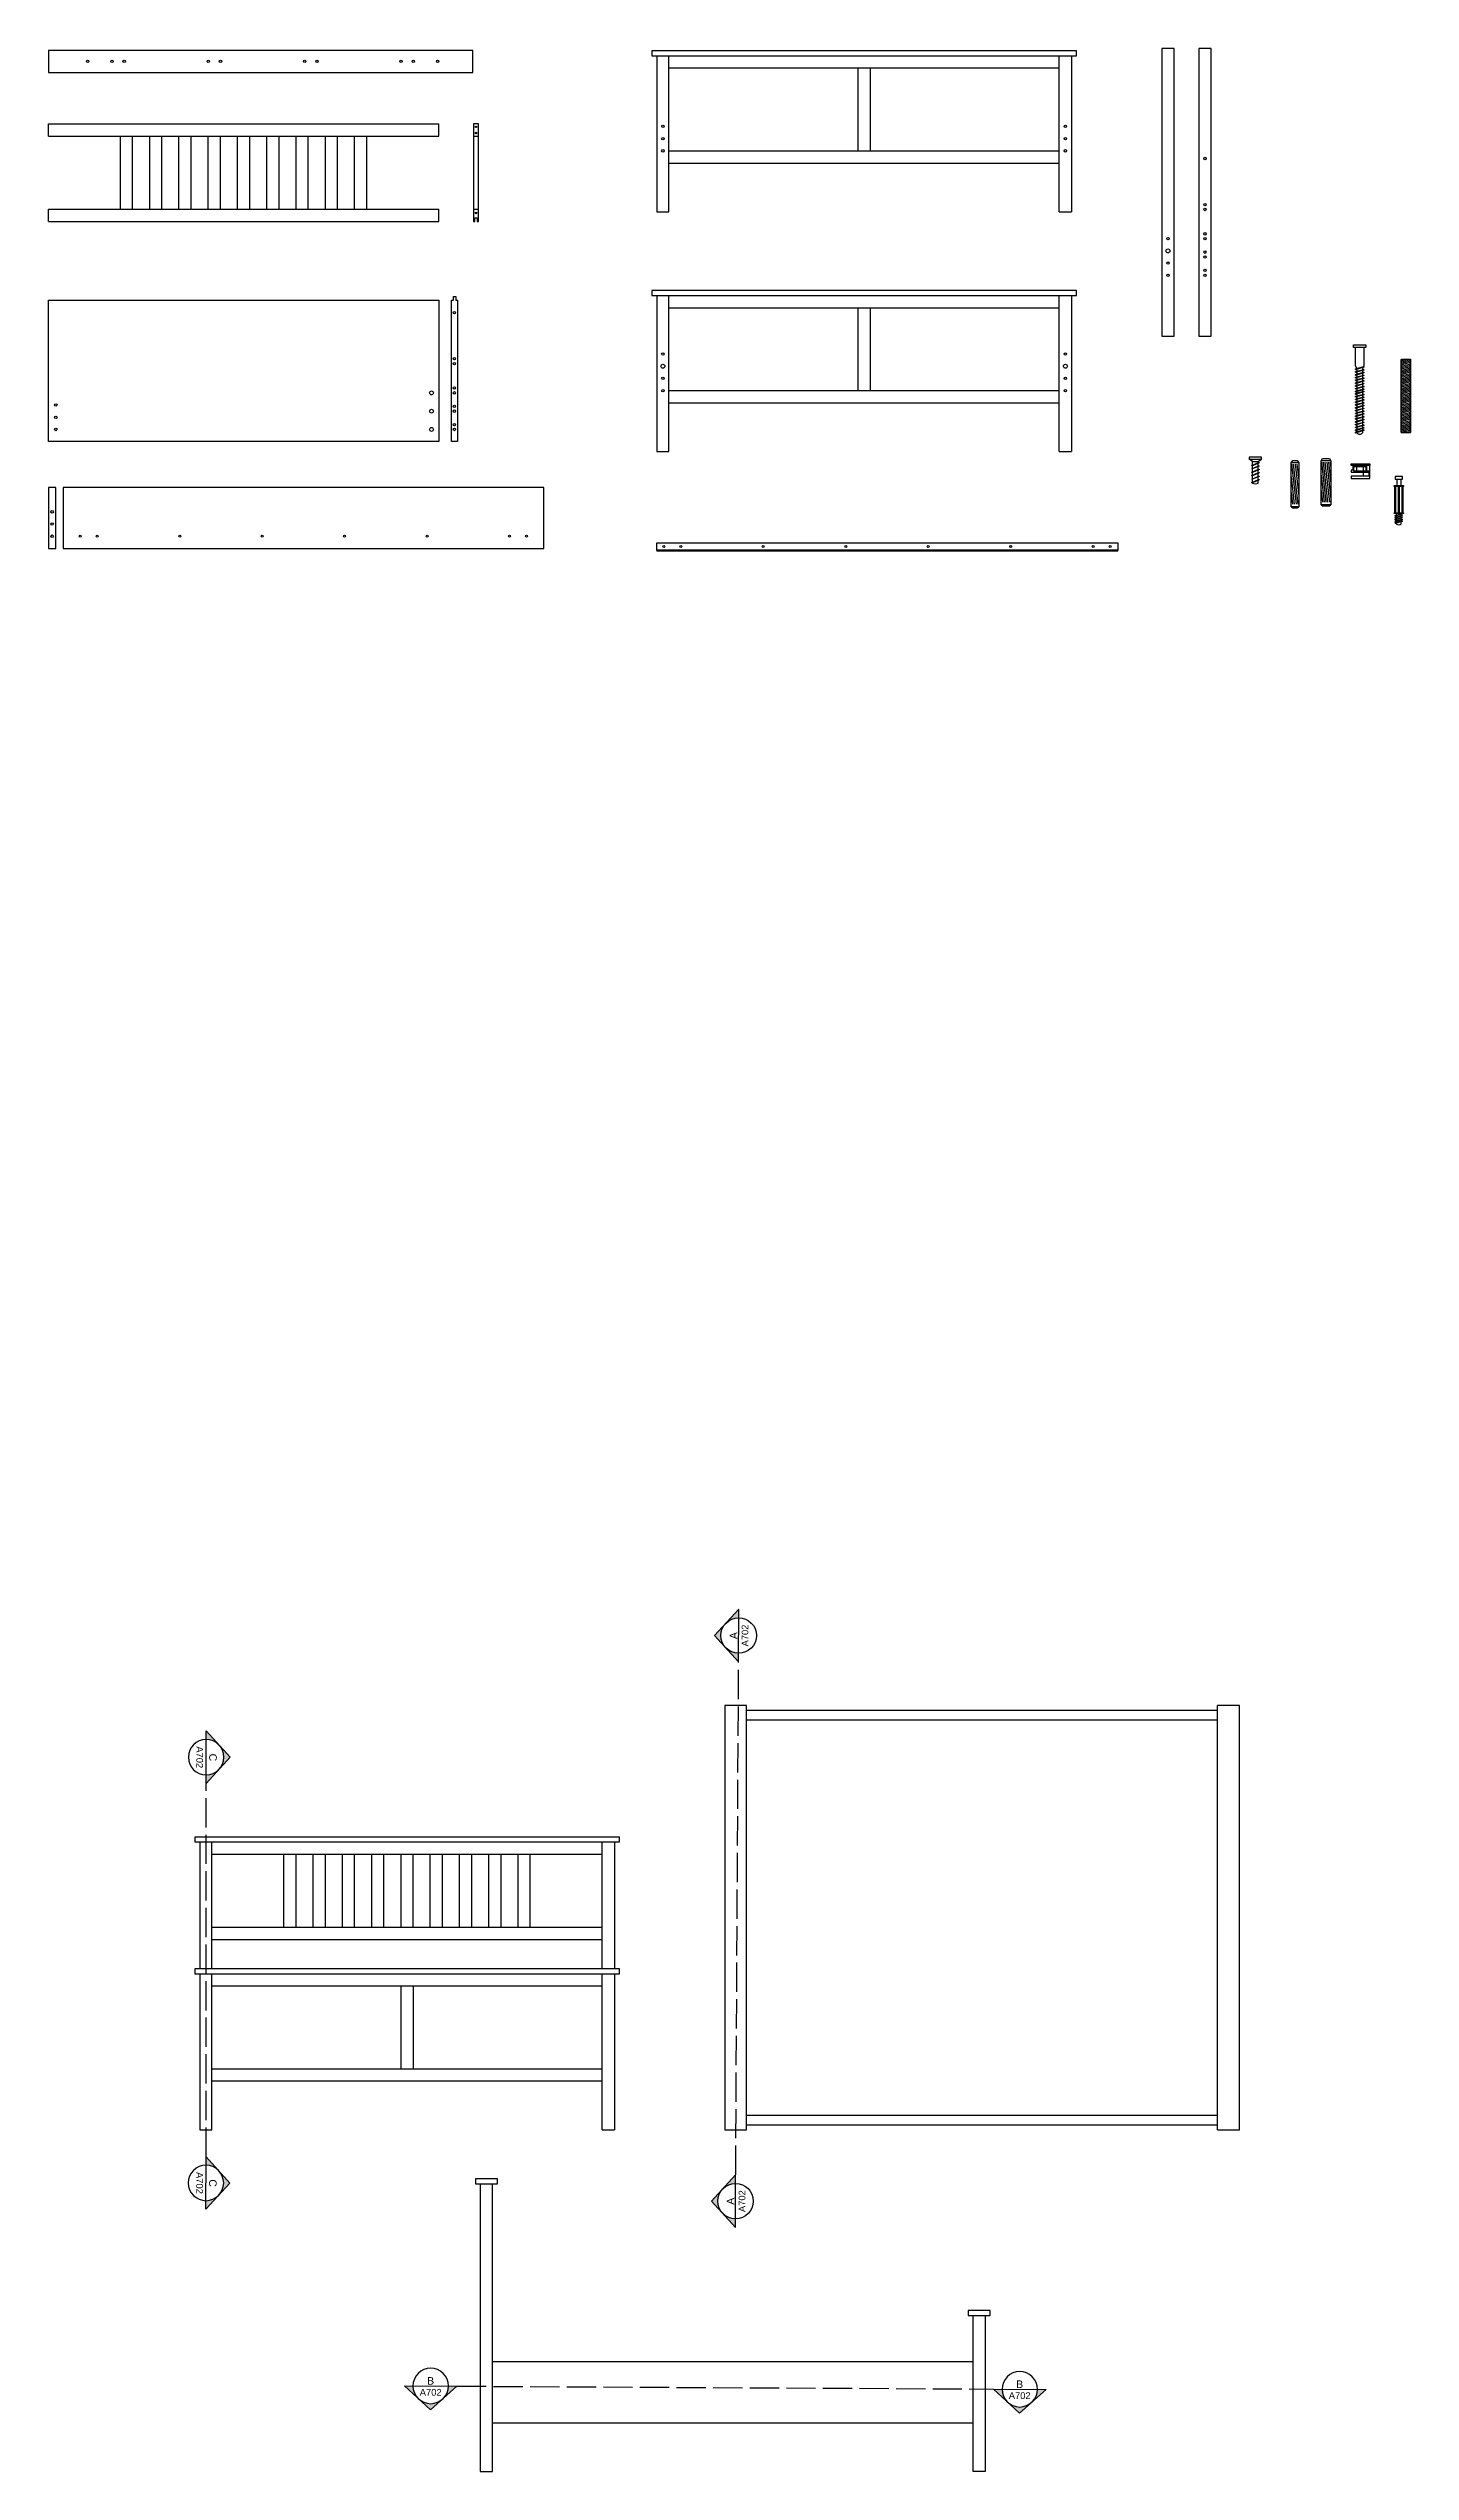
# Model space of a CAD drawing. Header units: inches. Extents: x 15 to 1381, y 53 to 1047.
# Drawn here: x 15 to 573, y 53 to 1047 of the extents above; entities that cross this region are included whole.
import ezdxf

# ---------------------------------------------------------------- set-up
doc = ezdxf.new("R2010")
doc.units = ezdxf.units.IN
doc.header["$MEASUREMENT"] = 0
doc.linetypes.add('ACAD_ISO02W100', pattern=[15, 12, -3])
doc.styles.get("Standard").update_dxf_attribs({"font": 'Arial.ttf'})

# ---------------------------------------------------------------- blocks, each defined once
blk = doc.blocks.new('Sezioni')
h = blk.add_hatch(color=256)
h.dxf.hatch_style = 1
h.paths.add_polyline_path([(52264, 47221), (52418, 47221, -1), (53053, 47221), (53206, 47221), (52735, 47652)])
blk.add_lwpolyline([(52264, 47221), (53206, 47221), (52735, 47652)], close=True)
blk.add_circle((52735, 47221), 318)

msp = doc.modelspace()

# ---------------------------------------------------------------- linework, layer by layer
at = {"color": 1}
for p, q in [((262.51, 1043.83), (436.51, 1043.83)), ((264.51, 1043.83), (264.51, 979.83)), ((269.51, 979.83), (269.51, 1043.83)), ((429.51, 979.83), (429.51, 1043.83)), ((434.51, 1043.83), (434.51, 979.83)), ((15.16, 1036.97), (189.16, 1036.97)), ((269.51, 1038.83), (429.51, 1038.83)), ((347.01, 1004.83), (347.01, 1038.83)), ((352.01, 1038.83), (352.01, 1004.83)), ((15.16, 1015.84), (175.16, 1015.84)), ((15.16, 1010.84), (15.16, 1015.84)), ((175.16, 1010.84), (175.16, 1015.84)), ((189.39, 1015.84), (189.39, 975.84)), ((191.39, 1015.84), (189.39, 1015.84)), ((191.39, 975.84), (191.39, 1015.84)), ((15.16, 1010.84), (175.16, 1010.84)), ((44.66, 980.84), (44.66, 1010.84)), ((49.66, 980.84), (49.66, 1010.84)), ((56.66, 980.84), (56.66, 1010.84)), ((61.66, 980.84), (61.66, 1010.84)), ((68.66, 980.84), (68.66, 1010.84)), ((73.66, 980.84), (73.66, 1010.84)), ((80.66, 980.84), (80.66, 1010.84)), ((85.66, 980.84), (85.66, 1010.84)), ((92.66, 980.84), (92.66, 1010.84)), ((97.66, 980.84), (97.66, 1010.84)), ((104.66, 980.84), (104.66, 1010.84)), ((109.66, 980.84), (109.66, 1010.84)), ((116.66, 980.84), (116.66, 1010.84)), ((121.66, 980.84), (121.66, 1010.84)), ((128.66, 980.84), (128.66, 1010.84)), ((133.66, 980.84), (133.66, 1010.84)), ((140.66, 980.84), (140.66, 1010.84)), ((145.66, 980.84), (145.66, 1010.84)), ((189.39, 1010.84), (191.39, 1010.84)), ((269.51, 1004.83), (429.51, 1004.83)), ((269.51, 999.83), (429.51, 999.83)), ((15.16, 980.84), (175.16, 980.84)), ((15.16, 975.84), (15.16, 980.84)), ((15.16, 975.84), (175.16, 975.84)), ((175.16, 975.84), (175.16, 980.84)), ((189.39, 980.84), (191.39, 980.84)), ((189.39, 975.84), (189.89, 975.84)), ((189.89, 975.84), (189.89, 977.34)), ((189.89, 977.34), (190.89, 977.34)), ((190.89, 977.34), (190.89, 975.84)), ((190.89, 975.84), (191.39, 975.84)), ((264.51, 979.83), (269.51, 979.83)), ((181.13, 943.59), (181.13, 945.09)), ((181.13, 945.09), (182.13, 945.09)), ((182.13, 945.09), (182.13, 943.59)), ((262.51, 945.51), (436.51, 945.51)), ((264.51, 945.51), (264.51, 881.51)), ((269.51, 881.51), (269.51, 945.51)), ((429.51, 881.51), (429.51, 945.51)), ((434.51, 945.51), (434.51, 881.51)), ((180.31, 885.59), (180.31, 943.59)), ((180.31, 943.59), (181.13, 943.59)), ((182.13, 943.59), (182.81, 943.59)), ((182.81, 943.59), (182.81, 885.59)), ((269.51, 940.51), (429.51, 940.51)), ((347.01, 906.51), (347.01, 940.51)), ((352.01, 940.51), (352.01, 906.51)), ((269.51, 906.51), (429.51, 906.51)), ((269.51, 901.51), (429.51, 901.51)), ((182.81, 885.59), (180.31, 885.59)), ((264.51, 881.51), (269.51, 881.51)), ((264.51, 841.14), (264.51, 844.14)), ((264.51, 844.14), (453.46, 844.14)), ((453.46, 841.14), (264.51, 841.14)), ((264.51, 841.14), (264.51, 840.64)), ((453.46, 840.64), (264.51, 840.64)), ((453.46, 844.14), (453.46, 841.14)), ((453.46, 840.64), (453.46, 841.14))]:
    msp.add_line(p, q, dxfattribs=at)
at = {"color": 2}
for p, q in [((550.1, 924.25), (550.1, 925.25)), ((550.1, 925.25), (555.18, 925.25)), ((550.9, 924.25), (550.1, 924.25)), ((550.9, 916.78), (550.9, 924.25)), ((555.18, 924.25), (550.9, 924.25)), ((554.38, 924.25), (554.38, 916.78)), ((555.18, 925.25), (555.18, 924.25)), ((550.9, 919.79), (550.9, 920.04)), ((550.9, 918.65), (550.9, 918.9)), ((550.9, 917.5), (550.9, 917.75)), ((551.46, 915.61), (550.9, 916.78)), ((551.54, 905.1), (551.54, 915.32)), ((554, 916), (553.74, 915.47)), ((553.74, 915.47), (553.74, 905.1)), ((554.38, 916.78), (554.18, 916.35)), ((554.38, 920.94), (554.38, 920.69)), ((554.38, 919.79), (554.38, 919.55)), ((554.38, 918.65), (554.38, 918.4)), ((554.38, 917.5), (554.38, 917.25)), ((569.66, 919.34), (569.85, 919.39)), ((569.66, 918.84), (569.66, 919.34)), ((569.66, 918.84), (569.66, 919.34)), ((569.66, 918.28), (569.66, 918.78)), ((569.66, 917.71), (569.66, 918.21)), ((569.66, 917.71), (569.66, 918.21)), ((569.66, 917.14), (569.66, 917.64)), ((569.66, 916.58), (569.66, 917.08)), ((569.66, 916.58), (569.66, 917.08)), ((569.66, 916.01), (569.66, 916.51)), ((569.66, 915.44), (569.66, 915.94)), ((569.66, 915.44), (569.66, 915.94)), ((569.66, 914.88), (569.66, 915.38)), ((569.66, 914.31), (569.66, 914.81)), ((569.66, 914.31), (569.66, 914.81)), ((569.66, 913.74), (569.66, 914.24)), ((569.85, 919.39), (573.48, 919.39)), ((573.48, 919.39), (573.48, 919.26)), ((573.48, 919.2), (573.48, 918.7)), ((573.48, 918.63), (573.48, 918.13)), ((573.48, 918.06), (573.48, 917.56)), ((573.48, 917.5), (573.48, 917)), ((573.48, 916.93), (573.48, 916.43)), ((573.48, 916.36), (573.48, 915.86)), ((573.48, 915.8), (573.48, 915.3)), ((573.48, 915.23), (573.48, 914.73)), ((573.48, 914.66), (573.48, 914.16)), ((573.48, 914.1), (573.48, 913.6)), ((551.54, 889.26), (551.54, 905.1)), ((553.74, 905.1), (553.74, 889.26)), ((569.66, 913.18), (569.66, 913.68)), ((569.66, 913.18), (569.66, 913.68)), ((569.66, 912.61), (569.66, 913.11)), ((569.66, 912.04), (569.66, 912.54)), ((569.66, 912.04), (569.66, 912.54)), ((569.66, 911.48), (569.66, 911.98)), ((569.66, 910.91), (569.66, 911.41)), ((569.66, 910.91), (569.66, 911.41)), ((569.66, 910.34), (569.66, 910.84)), ((569.66, 909.78), (569.66, 910.28)), ((569.66, 909.78), (569.66, 910.28)), ((569.66, 909.21), (569.66, 909.71)), ((569.66, 908.64), (569.66, 909.14)), ((569.66, 908.64), (569.66, 909.14)), ((569.66, 908.08), (569.66, 908.58)), ((569.66, 907.51), (569.66, 908.01)), ((569.66, 907.51), (569.66, 908.01)), ((569.66, 906.94), (569.66, 907.44)), ((569.66, 906.38), (569.66, 906.88)), ((569.66, 906.38), (569.66, 906.88)), ((569.66, 905.81), (569.66, 906.31)), ((569.66, 905.24), (569.66, 905.74)), ((569.66, 905.24), (569.66, 905.74)), ((569.66, 904.68), (569.66, 905.18)), ((569.66, 904.11), (569.66, 904.61)), ((569.66, 904.11), (569.66, 904.61)), ((569.66, 903.54), (569.66, 904.04)), ((573.48, 913.53), (573.48, 913.03)), ((573.48, 912.96), (573.48, 912.46)), ((573.48, 912.4), (573.48, 911.9)), ((573.48, 911.83), (573.48, 911.33)), ((573.48, 911.26), (573.48, 910.76)), ((573.48, 910.7), (573.48, 910.2)), ((573.48, 910.13), (573.48, 909.63)), ((573.48, 909.56), (573.48, 909.06)), ((573.48, 909), (573.48, 908.5)), ((573.48, 908.43), (573.48, 907.93)), ((573.48, 907.86), (573.48, 907.36)), ((573.48, 907.3), (573.48, 906.8)), ((573.48, 906.73), (573.48, 906.23)), ((573.48, 906.16), (573.48, 905.66)), ((573.48, 905.6), (573.48, 905.1)), ((573.48, 905.03), (573.48, 904.53)), ((573.48, 904.46), (573.48, 903.96)), ((569.66, 902.98), (569.66, 903.48)), ((569.66, 902.98), (569.66, 903.48)), ((569.66, 902.41), (569.66, 902.91)), ((569.66, 901.84), (569.66, 902.34)), ((569.66, 901.84), (569.66, 902.34)), ((569.66, 901.28), (569.66, 901.78)), ((569.66, 900.71), (569.66, 901.21)), ((569.66, 900.71), (569.66, 901.21)), ((569.66, 900.14), (569.66, 900.64)), ((569.66, 899.58), (569.66, 900.08)), ((569.66, 899.58), (569.66, 900.08)), ((569.66, 899.01), (569.66, 899.51)), ((569.66, 898.44), (569.66, 898.94)), ((569.66, 898.44), (569.66, 898.94)), ((569.66, 897.88), (569.66, 898.38)), ((569.66, 897.31), (569.66, 897.81)), ((569.66, 897.31), (569.66, 897.81)), ((569.66, 896.74), (569.66, 897.24)), ((569.66, 896.18), (569.66, 896.68)), ((569.66, 896.18), (569.66, 896.68)), ((569.66, 895.61), (569.66, 896.11)), ((569.66, 895.04), (569.66, 895.54)), ((569.66, 895.04), (569.66, 895.54)), ((569.66, 894.48), (569.66, 894.98)), ((569.66, 893.91), (569.66, 894.41)), ((569.66, 893.91), (569.66, 894.41)), ((573.48, 903.9), (573.48, 903.4)), ((573.48, 903.33), (573.48, 902.83)), ((573.48, 902.76), (573.48, 902.26)), ((573.48, 902.2), (573.48, 901.7)), ((573.48, 901.63), (573.48, 901.13)), ((573.48, 901.06), (573.48, 900.56)), ((573.48, 900.5), (573.48, 900)), ((573.48, 899.93), (573.48, 899.43)), ((573.48, 899.36), (573.48, 898.86)), ((573.48, 898.8), (573.48, 898.3)), ((573.48, 898.23), (573.48, 897.73)), ((573.48, 897.66), (573.48, 897.16)), ((573.48, 897.1), (573.48, 896.6)), ((573.48, 896.53), (573.48, 896.03)), ((573.48, 895.96), (573.48, 895.46)), ((573.48, 895.4), (573.48, 894.9)), ((573.48, 894.83), (573.48, 894.33)), ((573.48, 894.26), (573.48, 893.76)), ((569.66, 893.34), (569.66, 893.84)), ((569.66, 892.78), (569.66, 893.28)), ((569.66, 892.78), (569.66, 893.28)), ((569.66, 892.21), (569.66, 892.71)), ((569.66, 891.64), (569.66, 892.14)), ((569.66, 891.64), (569.66, 892.14)), ((569.66, 891.08), (569.66, 891.58)), ((569.66, 890.51), (569.66, 891.01)), ((569.66, 890.51), (569.66, 891.01)), ((569.66, 889.94), (569.66, 890.44)), ((569.66, 889.38), (569.66, 889.88)), ((569.66, 889.38), (569.66, 889.88)), ((569.66, 889.38), (569.9, 889.38)), ((569.9, 889.38), (573.48, 889.38)), ((573.48, 893.7), (573.48, 893.2)), ((573.48, 893.13), (573.48, 892.63)), ((573.48, 892.56), (573.48, 892.06)), ((573.48, 892), (573.48, 891.5)), ((573.48, 891.43), (573.48, 890.93)), ((573.48, 890.86), (573.48, 890.36)), ((573.48, 890.3), (573.48, 889.8)), ((573.48, 889.73), (573.48, 889.38)), ((508.76, 877.42), (507.3, 878.42)), ((508.76, 868.63), (508.76, 877.42)), ((508.76, 877.42), (511.05, 877.42)), ((511.03, 868.63), (511.05, 877.42)), ((511.05, 877.42), (512.42, 878.42)), ((524.6, 876.88), (525.19, 877.85)), ((524.6, 858.88), (524.6, 876.88)), ((527.64, 876.88), (524.6, 876.88)), ((524.66, 876.97), (524.67, 876.88)), ((525.19, 877.85), (527.06, 877.85)), ((527.06, 877.85), (527.64, 876.88)), ((527.64, 876.88), (527.64, 858.88)), ((536.82, 877.68), (537.4, 878.65)), ((536.82, 859.67), (536.82, 877.68)), ((540.8, 877.68), (536.82, 877.68)), ((536.87, 877.76), (536.88, 877.68)), ((537.4, 878.65), (540.22, 878.65)), ((540.22, 878.65), (540.8, 877.68)), ((540.8, 877.68), (540.8, 859.67)), ((549.2, 876.45), (556.77, 876.45)), ((549.2, 875.85), (549.2, 876.45)), ((556.77, 875.85), (549.2, 875.85)), ((549.85, 875.85), (549.85, 873.92)), ((550.22, 873.48), (550.22, 875.45)), ((550.22, 875.45), (555.29, 875.45)), ((551.37, 875.45), (551.37, 873.48)), ((554.04, 875.45), (554.04, 873.48)), ((555.29, 873.48), (555.29, 875.45)), ((555.56, 873.48), (555.56, 875.85)), ((556.77, 876.45), (556.77, 875.85)), ((556.77, 873.48), (556.77, 875.85)), ((549.85, 873.92), (549.2, 873.92)), ((549.2, 873.92), (549.2, 873.14)), ((549.2, 873.14), (556.38, 873.14)), ((556.38, 871.49), (549.2, 871.48)), ((549.2, 871.48), (549.2, 870.52)), ((549.2, 870.52), (556.77, 870.52)), ((555.29, 873.48), (550.22, 873.48)), ((554.04, 873.14), (554.04, 871.49)), ((556.77, 873.48), (555.56, 873.48)), ((556.38, 873.14), (556.38, 871.49)), ((556.77, 870.52), (556.77, 873.48)), ((566.78, 867.57), (570.65, 867.57)), ((566.78, 867.14), (566.78, 867.57)), ((570.65, 867.14), (566.78, 867.14)), ((570.65, 867.57), (570.65, 867.14)), ((524.6, 858.88), (525.19, 858.44)), ((527.64, 858.88), (524.6, 858.88)), ((525.19, 858.44), (527.06, 858.44)), ((527.06, 858.44), (527.64, 858.88)), ((536.82, 859.67), (537.4, 859.23)), ((540.8, 859.67), (536.82, 859.67)), ((537.4, 859.23), (540.22, 859.23)), ((540.22, 859.23), (540.8, 859.67)), ((567.62, 856.12), (567.62, 851.89)), ((569.68, 851.89), (569.68, 856.12))]:
    msp.add_line(p, q, dxfattribs=at)
at = {"color": 6}
for p, q in [((550.9, 915.46), (554.14, 916.35)), ((550.9, 915.21), (550.9, 915.46)), ((550.9, 915.21), (551.14, 915.21)), ((550.9, 914.31), (554.14, 915.21)), ((550.9, 914.06), (550.9, 914.31)), ((550.9, 914.06), (551.14, 914.06)), ((550.9, 913.16), (554.14, 914.06)), ((554.38, 916.11), (551.14, 915.21)), ((554.38, 914.96), (551.14, 914.06)), ((554.14, 916.35), (554.38, 916.35)), ((554.14, 915.21), (554.38, 915.21)), ((554.14, 914.06), (554.38, 914.06)), ((554.38, 916.35), (554.38, 916.11)), ((554.38, 915.21), (554.38, 914.96)), ((554.38, 914.06), (554.38, 913.81)), ((569.66, 918.78), (571.9, 919.39)), ((569.66, 918.21), (573.48, 919.26)), ((569.66, 918.84), (569.9, 918.84)), ((569.66, 917.64), (573.48, 918.7)), ((569.66, 918.28), (569.9, 918.28)), ((569.66, 917.08), (573.48, 918.13)), ((569.66, 917.71), (569.9, 917.71)), ((569.66, 916.51), (573.48, 917.56)), ((569.66, 917.14), (569.9, 917.14)), ((569.66, 915.94), (573.48, 917)), ((569.66, 916.58), (569.9, 916.58)), ((569.66, 915.38), (573.48, 916.43)), ((569.66, 916.01), (569.9, 916.01)), ((569.66, 914.81), (573.48, 915.86)), ((569.66, 915.44), (569.9, 915.44)), ((569.66, 914.24), (573.48, 915.3)), ((569.66, 914.88), (569.9, 914.88)), ((569.66, 913.68), (573.48, 914.73)), ((569.66, 914.31), (569.9, 914.31)), ((569.66, 913.11), (573.48, 914.16)), ((573.48, 919.2), (573.24, 919.2)), ((573.48, 918.63), (573.24, 918.63)), ((573.48, 918.06), (573.24, 918.06)), ((573.48, 917.5), (573.24, 917.5)), ((573.48, 916.93), (573.24, 916.93)), ((573.48, 916.36), (573.24, 916.36)), ((573.48, 915.8), (573.24, 915.8)), ((573.48, 915.23), (573.24, 915.23)), ((573.48, 914.66), (573.24, 914.66)), ((573.48, 914.1), (573.24, 914.1)), ((550.9, 912.91), (550.9, 913.16)), ((550.9, 912.91), (551.14, 912.91)), ((550.9, 912.02), (554.14, 912.91)), ((550.9, 911.77), (550.9, 912.02)), ((550.9, 911.77), (551.14, 911.77)), ((550.9, 910.87), (554.14, 911.77)), ((550.9, 910.62), (550.9, 910.87)), ((550.9, 910.62), (551.14, 910.62)), ((550.9, 909.72), (554.14, 910.62)), ((550.9, 909.48), (550.9, 909.72)), ((550.9, 909.48), (551.14, 909.48)), ((550.9, 908.58), (554.14, 909.48)), ((550.9, 908.33), (550.9, 908.58)), ((550.9, 908.33), (551.14, 908.33)), ((550.9, 907.43), (554.14, 908.33)), ((550.9, 907.18), (550.9, 907.43)), ((550.9, 907.18), (551.14, 907.18)), ((550.9, 906.28), (554.14, 907.18)), ((550.9, 906.04), (550.9, 906.28)), ((550.9, 905.35), (554.14, 906.25)), ((550.9, 906.04), (551.14, 906.04)), ((550.9, 905.1), (550.9, 905.35)), ((550.9, 904.21), (554.14, 905.1)), ((550.9, 905.1), (551.14, 905.1)), ((550.9, 903.96), (550.9, 904.21)), ((554.38, 913.81), (551.14, 912.91)), ((554.38, 912.67), (551.14, 911.77)), ((554.38, 911.52), (551.14, 910.62)), ((554.38, 910.37), (551.14, 909.48)), ((554.38, 909.23), (551.14, 908.33)), ((554.38, 908.08), (551.14, 907.18)), ((554.38, 906.93), (551.14, 906.04)), ((554.38, 906), (551.14, 905.1)), ((554.38, 904.85), (551.14, 903.96)), ((554.14, 912.91), (554.38, 912.91)), ((554.14, 911.77), (554.38, 911.77)), ((554.14, 910.62), (554.38, 910.62)), ((554.14, 909.48), (554.38, 909.48)), ((554.14, 908.33), (554.38, 908.33)), ((554.14, 907.18), (554.38, 907.18)), ((554.14, 906.25), (554.38, 906.25)), ((554.14, 905.1), (554.38, 905.1)), ((554.38, 912.91), (554.38, 912.67)), ((554.38, 911.77), (554.38, 911.52)), ((554.38, 910.62), (554.38, 910.37)), ((554.38, 909.48), (554.38, 909.23)), ((554.38, 908.33), (554.38, 908.08)), ((554.38, 907.18), (554.38, 906.93)), ((554.38, 906.25), (554.38, 906)), ((554.38, 905.1), (554.38, 904.85)), ((569.66, 913.74), (569.9, 913.74)), ((569.66, 912.54), (573.48, 913.6)), ((569.66, 913.18), (569.9, 913.18)), ((569.66, 911.98), (573.48, 913.03)), ((569.66, 912.61), (569.9, 912.61)), ((569.66, 911.41), (573.48, 912.46)), ((569.66, 912.04), (569.9, 912.04)), ((569.66, 910.84), (573.48, 911.9)), ((569.66, 911.48), (569.9, 911.48)), ((569.66, 910.28), (573.48, 911.33)), ((569.66, 910.91), (569.9, 910.91)), ((569.66, 909.71), (573.48, 910.76)), ((569.66, 910.34), (569.9, 910.34)), ((569.66, 909.14), (573.48, 910.2)), ((569.66, 909.78), (569.9, 909.78)), ((569.66, 908.58), (573.48, 909.63)), ((569.66, 909.21), (569.9, 909.21)), ((569.66, 908.01), (573.48, 909.06)), ((569.66, 908.64), (569.9, 908.64)), ((569.66, 907.44), (573.48, 908.5)), ((569.66, 908.08), (569.9, 908.08)), ((569.66, 906.88), (573.48, 907.93)), ((569.66, 907.51), (569.9, 907.51)), ((569.66, 906.31), (573.48, 907.36)), ((569.66, 906.94), (569.9, 906.94)), ((569.66, 905.74), (573.48, 906.8)), ((569.66, 906.38), (569.9, 906.38)), ((569.66, 905.18), (573.48, 906.23)), ((569.66, 905.81), (569.9, 905.81)), ((569.66, 904.61), (573.48, 905.66)), ((569.66, 905.24), (569.9, 905.24)), ((569.66, 904.04), (573.48, 905.1)), ((569.66, 904.68), (569.9, 904.68)), ((569.66, 903.48), (573.48, 904.53)), ((569.66, 904.11), (569.9, 904.11)), ((573.48, 913.53), (573.24, 913.53)), ((573.48, 912.96), (573.24, 912.96)), ((573.48, 912.4), (573.24, 912.4)), ((573.48, 911.83), (573.24, 911.83)), ((573.48, 911.26), (573.24, 911.26)), ((573.48, 910.7), (573.24, 910.7)), ((573.48, 910.13), (573.24, 910.13)), ((573.48, 909.56), (573.24, 909.56)), ((573.48, 909), (573.24, 909)), ((573.48, 908.43), (573.24, 908.43)), ((573.48, 907.86), (573.24, 907.86)), ((573.48, 907.3), (573.24, 907.3)), ((573.48, 906.73), (573.24, 906.73)), ((573.48, 906.16), (573.24, 906.16)), ((573.48, 905.6), (573.24, 905.6)), ((573.48, 905.03), (573.24, 905.03)), ((573.48, 904.46), (573.24, 904.46)), ((550.9, 903.96), (551.14, 903.96)), ((550.9, 903.06), (554.14, 903.96)), ((550.9, 902.81), (550.9, 903.06)), ((550.9, 902.81), (551.14, 902.81)), ((550.9, 901.91), (554.14, 902.81)), ((550.9, 901.66), (550.9, 901.91)), ((550.9, 901.66), (551.14, 901.66)), ((550.9, 900.77), (554.14, 901.66)), ((550.9, 900.52), (550.9, 900.77)), ((550.9, 900.52), (551.14, 900.52)), ((550.9, 899.62), (554.14, 900.52)), ((550.9, 899.37), (550.9, 899.62)), ((550.9, 899.37), (551.14, 899.37)), ((550.9, 898.47), (554.14, 899.37)), ((550.9, 898.22), (550.9, 898.47)), ((550.9, 898.22), (551.14, 898.22)), ((550.9, 897.33), (554.14, 898.22)), ((550.9, 897.08), (550.9, 897.33)), ((550.9, 897.08), (551.14, 897.08)), ((550.9, 896.18), (554.14, 897.08)), ((550.9, 895.93), (550.9, 896.18)), ((550.9, 895.93), (551.14, 895.93)), ((550.9, 895.03), (554.14, 895.93)), ((550.9, 894.78), (550.9, 895.03)), ((550.9, 894.78), (551.14, 894.78)), ((550.9, 893.89), (554.14, 894.78)), ((554.38, 903.71), (551.14, 902.81)), ((554.38, 902.56), (551.14, 901.66)), ((554.38, 901.41), (551.14, 900.52)), ((554.38, 900.27), (551.14, 899.37)), ((554.38, 899.12), (551.14, 898.22)), ((554.38, 897.97), (551.14, 897.08)), ((554.38, 896.83), (551.14, 895.93)), ((554.38, 895.68), (551.14, 894.78)), ((554.38, 894.53), (551.14, 893.64)), ((554.14, 903.96), (554.38, 903.96)), ((554.14, 902.81), (554.38, 902.81)), ((554.14, 901.66), (554.38, 901.66)), ((554.14, 900.52), (554.38, 900.52)), ((554.14, 899.37), (554.38, 899.37)), ((554.14, 898.22), (554.38, 898.22)), ((554.14, 897.08), (554.38, 897.08)), ((554.14, 895.93), (554.38, 895.93)), ((554.14, 894.78), (554.38, 894.78)), ((554.38, 903.96), (554.38, 903.71)), ((554.38, 902.81), (554.38, 902.56)), ((554.38, 901.66), (554.38, 901.41)), ((554.38, 900.52), (554.38, 900.27)), ((554.38, 899.37), (554.38, 899.12)), ((554.38, 898.22), (554.38, 897.97)), ((554.38, 897.08), (554.38, 896.83)), ((554.38, 895.93), (554.38, 895.68)), ((554.38, 894.78), (554.38, 894.53)), ((569.66, 902.91), (573.48, 903.96)), ((569.66, 903.54), (569.9, 903.54)), ((569.66, 902.34), (573.48, 903.4)), ((569.66, 902.98), (569.9, 902.98)), ((569.66, 901.78), (573.48, 902.83)), ((569.66, 902.41), (569.9, 902.41)), ((569.66, 901.21), (573.48, 902.26)), ((569.66, 901.84), (569.9, 901.84)), ((569.66, 900.64), (573.48, 901.7)), ((569.66, 901.28), (569.9, 901.28)), ((569.66, 900.08), (573.48, 901.13)), ((569.66, 900.71), (569.9, 900.71)), ((569.66, 899.51), (573.48, 900.56)), ((569.66, 900.14), (569.9, 900.14)), ((569.66, 898.94), (573.48, 900)), ((569.66, 899.58), (569.9, 899.58)), ((569.66, 898.38), (573.48, 899.43)), ((569.66, 899.01), (569.9, 899.01)), ((569.66, 897.81), (573.48, 898.86)), ((569.66, 898.44), (569.9, 898.44)), ((569.66, 897.24), (573.48, 898.3)), ((569.66, 897.88), (569.9, 897.88)), ((569.66, 896.68), (573.48, 897.73)), ((569.66, 897.31), (569.9, 897.31)), ((569.66, 896.11), (573.48, 897.16)), ((569.66, 896.74), (569.9, 896.74)), ((569.66, 895.54), (573.48, 896.6)), ((569.66, 896.18), (569.9, 896.18)), ((569.66, 894.98), (573.48, 896.03)), ((569.66, 895.61), (569.9, 895.61)), ((569.66, 894.41), (573.48, 895.46)), ((569.66, 895.04), (569.9, 895.04)), ((569.66, 893.84), (573.48, 894.9)), ((569.66, 894.48), (569.9, 894.48)), ((569.66, 893.28), (573.48, 894.33)), ((573.48, 903.9), (573.24, 903.9)), ((573.48, 903.33), (573.24, 903.33)), ((573.48, 902.76), (573.24, 902.76)), ((573.48, 902.2), (573.24, 902.2)), ((573.48, 901.63), (573.24, 901.63)), ((573.48, 901.06), (573.24, 901.06)), ((573.48, 900.5), (573.24, 900.5)), ((573.48, 899.93), (573.24, 899.93)), ((573.48, 899.36), (573.24, 899.36)), ((573.48, 898.8), (573.24, 898.8)), ((573.48, 898.23), (573.24, 898.23)), ((573.48, 897.66), (573.24, 897.66)), ((573.48, 897.1), (573.24, 897.1)), ((573.48, 896.53), (573.24, 896.53)), ((573.48, 895.96), (573.24, 895.96)), ((573.48, 895.4), (573.24, 895.4)), ((573.48, 894.83), (573.24, 894.83)), ((573.48, 894.26), (573.24, 894.26)), ((550.9, 893.64), (550.9, 893.89)), ((550.9, 893.64), (551.14, 893.64)), ((550.9, 892.74), (554.14, 893.64)), ((550.9, 892.49), (550.9, 892.74)), ((550.9, 892.49), (551.14, 892.49)), ((550.9, 891.59), (554.14, 892.49)), ((550.9, 891.34), (550.9, 891.59)), ((550.9, 891.34), (551.14, 891.34)), ((550.9, 890.45), (554.14, 891.34)), ((550.9, 890.2), (550.9, 890.45)), ((550.9, 889.51), (554.14, 890.41)), ((550.9, 890.2), (551.14, 890.2)), ((550.9, 889.26), (550.9, 889.51)), ((550.9, 889.26), (551.14, 889.26)), ((554.38, 893.39), (551.14, 892.49)), ((554.38, 892.24), (551.14, 891.34)), ((554.38, 891.09), (551.14, 890.2)), ((554.38, 890.16), (551.14, 889.26)), ((554.14, 893.64), (554.38, 893.64)), ((554.14, 892.49), (554.38, 892.49)), ((554.14, 891.34), (554.38, 891.34)), ((554.14, 890.41), (554.38, 890.41)), ((554.38, 893.64), (554.38, 893.39)), ((554.38, 892.49), (554.38, 892.24)), ((554.38, 891.34), (554.38, 891.09)), ((554.38, 890.41), (554.38, 890.16)), ((569.66, 893.91), (569.9, 893.91)), ((569.66, 892.71), (573.48, 893.76)), ((569.66, 893.34), (569.9, 893.34)), ((569.66, 892.14), (573.48, 893.2)), ((569.66, 892.78), (569.9, 892.78)), ((569.66, 891.58), (573.48, 892.63)), ((569.66, 892.21), (569.9, 892.21)), ((569.66, 891.01), (573.48, 892.06)), ((569.66, 891.64), (569.9, 891.64)), ((569.66, 890.44), (573.48, 891.5)), ((569.66, 891.08), (569.9, 891.08)), ((569.66, 889.88), (573.48, 890.93)), ((569.66, 890.51), (569.9, 890.51)), ((569.66, 889.94), (569.9, 889.94)), ((573.48, 890.36), (569.9, 889.38)), ((569.9, 889.38), (573.24, 890.3)), ((571.95, 889.38), (573.48, 889.8)), ((573.48, 893.7), (573.24, 893.7)), ((573.48, 893.13), (573.24, 893.13)), ((573.48, 892.56), (573.24, 892.56)), ((573.48, 892), (573.24, 892)), ((573.48, 891.43), (573.24, 891.43)), ((573.48, 890.86), (573.24, 890.86)), ((573.48, 890.3), (573.24, 890.3)), ((573.48, 889.73), (573.24, 889.73)), ((508.42, 875.84), (511.16, 877.01)), ((508.42, 875.74), (508.42, 875.84)), ((508.42, 875.74), (508.67, 875.74)), ((508.42, 874.5), (511.16, 875.67)), ((508.42, 874.4), (508.42, 874.5)), ((508.42, 874.4), (508.67, 874.4)), ((508.42, 873.09), (511.16, 874.26)), ((511.39, 876.91), (508.67, 875.74)), ((511.39, 875.57), (508.67, 874.4)), ((511.16, 877.01), (511.39, 877.01)), ((511.16, 875.67), (511.39, 875.67)), ((511.16, 874.26), (511.39, 874.26)), ((511.39, 877.01), (511.39, 876.91)), ((511.39, 875.67), (511.39, 875.57)), ((511.39, 874.26), (511.39, 874.17)), ((524.72, 876.38), (526.56, 859.94)), ((525.43, 876.38), (527.27, 859.94)), ((526.19, 876.38), (527.64, 863.41)), ((526.9, 876.38), (527.64, 869.75)), ((536.94, 877.17), (538.77, 860.73)), ((537.64, 877.17), (539.48, 860.73)), ((538.41, 877.17), (540.24, 860.73)), ((539.11, 877.17), (540.8, 862.04)), ((539.82, 877.17), (540.8, 868.38)), ((540.53, 877.17), (540.8, 874.72)), ((508.42, 872.99), (508.42, 873.09)), ((508.42, 872.99), (508.67, 872.99)), ((508.42, 871.72), (511.16, 872.9)), ((508.42, 871.63), (508.42, 871.72)), ((508.42, 871.63), (508.67, 871.63)), ((508.42, 870.28), (511.16, 871.45)), ((508.42, 870.18), (508.42, 870.28)), ((508.42, 870.18), (508.67, 870.18)), ((508.42, 868.87), (511.16, 870.05)), ((508.42, 868.77), (508.42, 868.87)), ((508.42, 868.77), (508.67, 868.77)), ((511.39, 874.17), (508.67, 872.99)), ((511.39, 872.8), (508.67, 871.63)), ((511.39, 871.35), (508.67, 870.18)), ((511.39, 869.95), (508.67, 868.77)), ((511.16, 872.9), (511.39, 872.9)), ((511.16, 871.45), (511.39, 871.45)), ((511.16, 870.05), (511.39, 870.05)), ((511.39, 872.9), (511.39, 872.8)), ((511.39, 871.45), (511.39, 871.35)), ((511.39, 870.05), (511.39, 869.95)), ((524.6, 871.11), (525.85, 859.94)), ((524.6, 864.78), (525.14, 859.94)), ((536.82, 871.91), (538.06, 860.73)), ((536.82, 865.57), (537.35, 860.73)), ((567.2, 855.33), (569.85, 856.07)), ((567.2, 855.08), (567.2, 855.33)), ((567.2, 854.53), (569.85, 855.26)), ((567.2, 855.08), (567.45, 855.08)), ((567.2, 853.81), (569.85, 854.55)), ((567.2, 854.28), (567.2, 854.53)), ((570.09, 855.82), (567.45, 855.08)), ((570.09, 855.01), (567.45, 854.28)), ((569.85, 856.07), (570.09, 856.07)), ((569.85, 855.26), (570.09, 855.26)), ((569.85, 854.55), (570.09, 854.55)), ((570.09, 856.07), (570.09, 855.82)), ((570.09, 855.26), (570.09, 855.01)), ((570.09, 854.55), (570.09, 854.3)), ((567.2, 854.28), (567.45, 854.28)), ((567.2, 853.11), (569.85, 853.84)), ((567.2, 853.56), (567.2, 853.81)), ((567.2, 853.56), (567.45, 853.56)), ((567.2, 852.4), (569.85, 853.13)), ((567.2, 852.86), (567.2, 853.11)), ((567.2, 852.86), (567.45, 852.86)), ((567.2, 852.15), (567.2, 852.4)), ((567.2, 852.15), (567.45, 852.15)), ((570.09, 854.3), (567.45, 853.56)), ((570.09, 853.59), (567.45, 852.86)), ((570.09, 852.89), (567.45, 852.15)), ((569.85, 853.84), (570.09, 853.84)), ((569.85, 853.13), (570.09, 853.13)), ((570.09, 853.84), (570.09, 853.59)), ((570.09, 853.13), (570.09, 852.89))]:
    msp.add_line(p, q, dxfattribs=at)
at = {"color": 7, "linetype": 'ACAD_ISO02W100'}
for p, q in [((296.85, 175.03), (298.05, 385.36)), ((79.74, 182.48), (79.74, 335.48)), ((182.62, 88.4), (402.52, 87.22))]:
    msp.add_line(p, q, dxfattribs=at)
for p, q in [((301.35, 193.51), (301.35, 367.51)), ((301.35, 365.51), (494.35, 365.51)), ((301.35, 361.51), (494.35, 361.51)), ((494.35, 193.51), (494.35, 367.51)), ((75.17, 311.51), (249.17, 311.51)), ((77.17, 311.51), (77.17, 259.51)), ((82.17, 259.51), (82.17, 311.51)), ((242.17, 259.51), (242.17, 311.51)), ((247.17, 311.51), (247.17, 259.51)), ((82.17, 306.51), (242.17, 306.51)), ((111.67, 276.51), (111.67, 306.51)), ((116.67, 276.51), (116.67, 306.51)), ((123.67, 276.51), (123.67, 306.51)), ((128.67, 276.51), (128.67, 306.51)), ((135.67, 276.51), (135.67, 306.51)), ((140.67, 276.51), (140.67, 306.51)), ((147.67, 276.51), (147.67, 306.51)), ((152.67, 276.51), (152.67, 306.51)), ((159.67, 276.51), (159.67, 306.51)), ((164.67, 276.51), (164.67, 306.51)), ((171.67, 276.51), (171.67, 306.51)), ((176.67, 276.51), (176.67, 306.51)), ((183.67, 276.51), (183.67, 306.51)), ((188.67, 276.51), (188.67, 306.51)), ((195.67, 276.51), (195.67, 306.51)), ((200.67, 276.51), (200.67, 306.51)), ((207.67, 276.51), (207.67, 306.51)), ((212.67, 276.51), (212.67, 306.51)), ((82.17, 276.51), (242.17, 276.51)), ((82.17, 271.51), (242.17, 271.51)), ((75.17, 257.51), (249.17, 257.51)), ((77.17, 257.51), (77.17, 193.51)), ((82.17, 193.51), (82.17, 257.51)), ((82.17, 252.51), (242.17, 252.51)), ((159.67, 218.51), (159.67, 252.51)), ((164.67, 252.51), (164.67, 218.51)), ((242.17, 193.51), (242.17, 257.51)), ((247.17, 257.51), (247.17, 193.51)), ((82.17, 218.51), (242.17, 218.51)), ((82.17, 213.51), (242.17, 213.51)), ((301.35, 199.51), (494.35, 199.51)), ((77.17, 193.51), (82.17, 193.51)), ((301.35, 195.51), (494.35, 195.51)), ((192.18, 171.4), (192.18, 53.4)), ((197.18, 53.4), (197.18, 171.4)), ((394.18, 53.4), (394.18, 117.4)), ((399.18, 117.4), (399.18, 53.4)), ((394.18, 98.4), (197.18, 98.4)), ((197.18, 73.4), (394.18, 73.4)), ((192.18, 53.4), (197.18, 53.4)), ((399.18, 53.4), (394.18, 53.4))]:
    msp.add_line(p, q)
at = {"color": 1}
for points in [[(189.16, 1036.97), (189.16, 1045.97), (15.16, 1045.97), (15.16, 1036.97)], [(436.51, 1043.83), (436.51, 1045.83), (262.51, 1045.83), (262.51, 1043.83)], [(264.51, 979.83), (269.51, 979.83)], [(429.51, 979.83), (434.51, 979.83)], [(436.51, 945.51), (436.51, 947.51), (262.51, 947.51), (262.51, 945.51)], [(264.51, 881.51), (269.51, 881.51)], [(429.51, 881.51), (434.51, 881.51)]]:
    msp.add_lwpolyline(points, dxfattribs=at)
for points in [[(471.53, 928.79), (476.53, 928.79), (476.53, 1046.79), (471.53, 1046.79)], [(486.71, 928.79), (491.71, 928.79), (491.71, 1046.79), (486.71, 1046.79)], [(15.16, 943.59), (175.16, 943.59), (175.16, 885.59), (15.16, 885.59)], [(18.16, 866.83), (15.16, 866.83), (15.16, 841.83), (18.16, 841.83)], [(218.16, 866.83), (21.16, 866.83), (21.16, 841.83), (218.16, 841.83)]]:
    msp.add_lwpolyline(points, close=True, dxfattribs=at)
at = {"color": 2}
msp.add_lwpolyline([(507.3, 878.42), (512.42, 878.42), (512.42, 879.18), (507.3, 879.18)], close=True, dxfattribs=at)
for points in [[(566.96, 867.14), (566.96, 856.41), (567.5, 856.41), (567.5, 867.14)], [(567.23, 871.31), (567.23, 870.16), (570.19, 870.16), (570.19, 871.31), (567.23, 871.31)], [(567.81, 870.16), (567.81, 867.57), (569.62, 867.57), (569.62, 870.16)], [(568.46, 867.14), (568.46, 856.41), (568.96, 856.41), (568.96, 867.14)], [(569.93, 867.14), (569.93, 856.41), (570.47, 856.41), (570.47, 867.14)], [(566.78, 856.41), (570.65, 856.41), (570.65, 856.12), (566.78, 856.12), (566.78, 856.41)]]:
    msp.add_lwpolyline(points, dxfattribs=at)
for points in [[(301.35, 367.51), (292.35, 367.51), (292.35, 193.51), (301.35, 193.51)], [(503.35, 193.51), (503.35, 367.51), (494.35, 367.51)], [(249.17, 311.51), (249.17, 313.51), (75.17, 313.51), (75.17, 311.51)], [(249.17, 257.51), (249.17, 259.51), (75.17, 259.51), (75.17, 257.51)], [(77.17, 193.51), (82.17, 193.51)], [(242.17, 193.51), (247.17, 193.51)], [(494.35, 193.51), (503.35, 193.51)], [(190.18, 173.4), (190.18, 171.4), (199.18, 171.4), (199.18, 173.4), (190.18, 173.4)], [(392.18, 117.4), (401.18, 117.4), (401.18, 119.4), (392.18, 119.4), (392.18, 117.4)]]:
    msp.add_lwpolyline(points)
at = {"color": 7}
for centre, radius in [((31.19, 1041.47), 0.5), ((41.19, 1041.47), 0.5), ((46.19, 1041.47), 0.5), ((80.69, 1041.47), 0.5), ((85.69, 1041.47), 0.5), ((120.19, 1041.47), 0.5), ((125.19, 1041.47), 0.5), ((159.69, 1041.47), 0.5), ((164.69, 1041.47), 0.5), ((174.69, 1041.47), 0.5), ((190.39, 1014.63), 0.3), ((267.01, 1014.83), 0.5), ((432.01, 1014.83), 0.5), ((190.39, 1012.13), 0.3), ((267.01, 1009.83), 0.5), ((267.01, 1004.83), 0.5), ((432.01, 1009.83), 0.5), ((432.01, 1004.83), 0.5), ((489.21, 1001.67), 0.5), ((190.39, 979.34), 0.3), ((489.21, 982.79), 0.5), ((489.21, 980.79), 0.5), ((474.03, 963.79), 0.8), ((474.03, 968.79), 0.5), ((489.21, 970.79), 0.5), ((489.21, 968.79), 0.5), ((489.21, 963.29), 0.5), ((474.03, 958.79), 0.5), ((474.03, 953.79), 0.5), ((489.21, 961.29), 0.5), ((489.21, 955.79), 0.5), ((489.21, 953.79), 0.5), ((181.56, 938.47), 0.5), ((181.56, 919.59), 0.5), ((181.56, 917.59), 0.5), ((267.01, 916.51), 0.8), ((267.01, 921.51), 0.5), ((432.01, 916.51), 0.8), ((432.01, 921.51), 0.5), ((172.16, 905.59), 0.8), ((181.56, 907.59), 0.5), ((181.56, 905.59), 0.5), ((267.01, 911.51), 0.5), ((267.01, 906.51), 0.5), ((432.01, 911.51), 0.5), ((432.01, 906.51), 0.5), ((18.16, 900.59), 0.5), ((18.16, 895.59), 0.5), ((172.16, 898.09), 0.8), ((181.56, 900.09), 0.5), ((181.56, 898.09), 0.5), ((18.16, 890.59), 0.5), ((172.16, 890.59), 0.8), ((181.56, 892.59), 0.5), ((181.56, 890.59), 0.5), ((16.66, 856.83), 0.5), ((16.66, 851.83), 0.5), ((16.66, 846.83), 0.5), ((28.16, 846.83), 0.4), ((35.16, 846.83), 0.4), ((68.96, 846.83), 0.4), ((102.76, 846.83), 0.4), ((136.56, 846.83), 0.4), ((170.36, 846.83), 0.4), ((204.16, 846.83), 0.4), ((211.16, 846.83), 0.4), ((267.37, 842.64), 0.4), ((274.37, 842.64), 0.4), ((308.17, 842.64), 0.4), ((341.97, 842.64), 0.4), ((375.77, 842.64), 0.4), ((409.57, 842.64), 0.4), ((443.37, 842.64), 0.4), ((450.37, 842.64), 0.4)]:
    msp.add_circle(centre, radius, dxfattribs=at)
at = {"color": 2}
for centre, radius, start, end in [((552.64, 889.89), 1.27, 209.54799, 330.45201), ((509.9, 870.43), 2.13, 237.83048, 302.16952), ((568.65, 852.88), 1.43, 223.70039, 316.29961)]:
    msp.add_arc(centre, radius, start, end, dxfattribs=at)

# ---------------------------------------------------------------- block references
for p, xscale, yscale, zscale, rotation in [((1374.1, -812.47), 0.02285996668910495, 0.02285996668910495, 0.02285996668910495, 89.83624134980198), ((-1003.13, -856.18), -0.02285996668910495, 0.0228599666891049, 0.0228599666891049, 269.8362413498016), ((-1003.2, -1030.72), -0.02285996668910495, 0.0228599666891049, 0.0228599666891049, 269.8362413498016), ((1372.83, -1044.34), 0.02285996668910495, 0.02285996668910495, 0.02285996668910495, 89.83624134980198), ((-1024.48, 1178.14), -0.02285996668910493, 0.02285996668910493, 0.02285996668910492, 179.514101223679), ((-783.03, 1176.78), -0.02285996668910493, 0.02285996668910493, 0.02285996668910492, 179.514101223679)]:
    msp.add_blockref('Sezioni', p, dxfattribs=dict(xscale=xscale, yscale=yscale, zscale=zscale, rotation=rotation))

# ---------------------------------------------------------------- texts
for s, height, rotation, p in [('A', 3.1, 89.83624, (297.55, 394.64)), ('A702', 2.747, 90, (302.06, 391.66)), ('A702', 2.747, 270, (75.79, 350.72)), ('C', 3.1, 269.83624, (81.05, 347.74)), ('A702', 2.747, 270, (75.73, 176.19)), ('C', 3.1, 269.83624, (80.99, 173.21)), ('A', 3.1, 89.83624, (296.29, 162.77)), ('A702', 2.747, 90, (300.8, 159.78)), ('B', 3.1, 359.5141, (170.36, 89.02)), ('B', 3.1, 359.5141, (411.8, 87.66)), ('A702', 2.747, 359.67786, (167.35, 84.53)), ('A702', 2.747, 359.67786, (408.79, 83.17))]:
    msp.add_text(s, height=height, rotation=rotation).set_placement(p)

doc.saveas('drawing.dxf')
